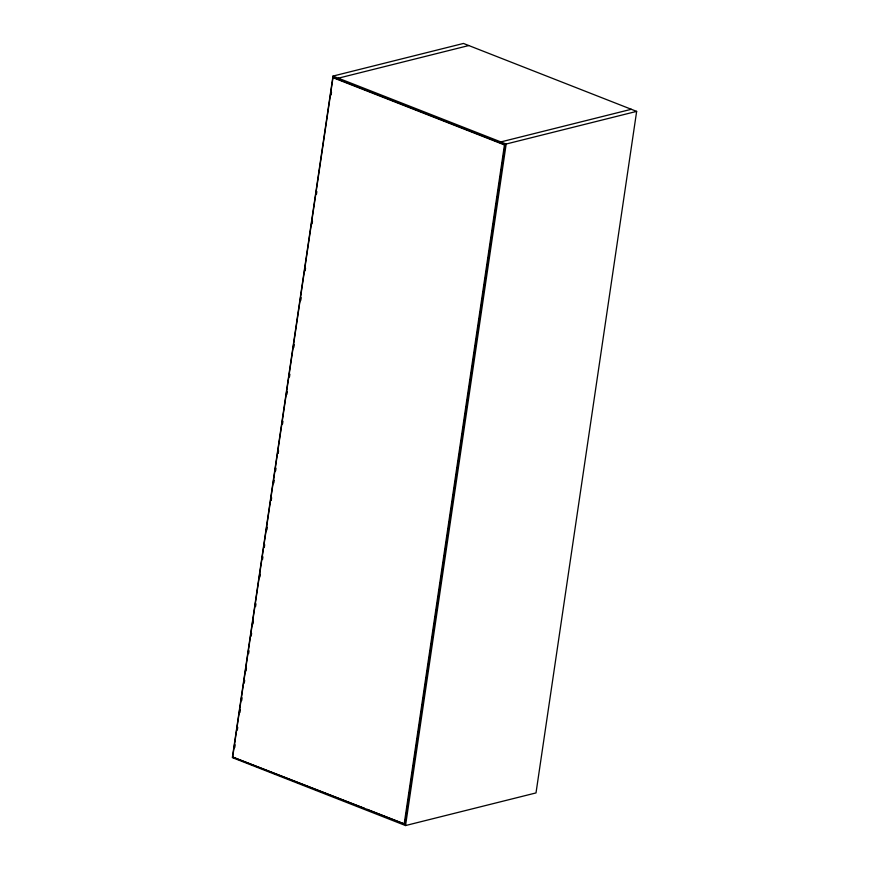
<?xml version="1.0" encoding="UTF-8"?>
<svg xmlns="http://www.w3.org/2000/svg" width="869" height="869" viewBox="0 0 869 869"><rect width="100%" height="100%" fill="white"/><g stroke="black" fill="none" stroke-linecap="round" stroke-linejoin="round"><path stroke-width="1.3" d="M332.99 76.081L232.349 757.616L405.541 825.55L536.01 792.919L636.651 111.384L463.459 43.45L332.99 76.081L506.182 144.015L636.651 111.384M232.664 757.073L332.99 77.667L333.696 77.493L505.161 144.743L404.835 824.149L232.664 757.073L364.491 808.322M234.76 747.492L235.162 744.809M237.335 730.036L237.737 727.353M239.92 712.58L240.311 709.897M241.701 700.501L242.093 697.818M244.276 683.045L244.678 680.362M246.057 670.966L246.459 668.272M248.643 653.51L249.034 650.816M251.217 636.054L251.619 633.36M252.998 623.964L253.4 621.281M255.584 606.508L255.975 603.825M259.94 576.973L260.342 574.29M262.514 559.517L262.916 556.833M264.306 547.437L264.697 544.744M266.881 529.981L267.283 527.287M271.247 500.435L271.639 497.752M273.822 482.979L274.213 480.296M275.603 470.9L276.005 468.217M278.178 453.444L278.58 450.761M282.544 423.909L282.936 421.215M286.911 394.363L287.302 391.68M289.486 376.907L289.877 374.224M293.841 347.372L294.243 344.689M300.783 300.381L301.185 297.687M305.149 270.835L305.54 268.152M312.09 223.844L312.482 221.16M316.446 194.308L316.848 191.614M331.122 94.949L331.513 92.255M404.128 824.323L504.444 144.917L505.161 144.743M405.541 825.55L506.182 144.015M338.334 78.177L468.793 45.546M500.848 141.919L631.307 109.288M332.99 77.667L504.444 144.917M367.011 809.311L404.835 824.149"/></g></svg>
